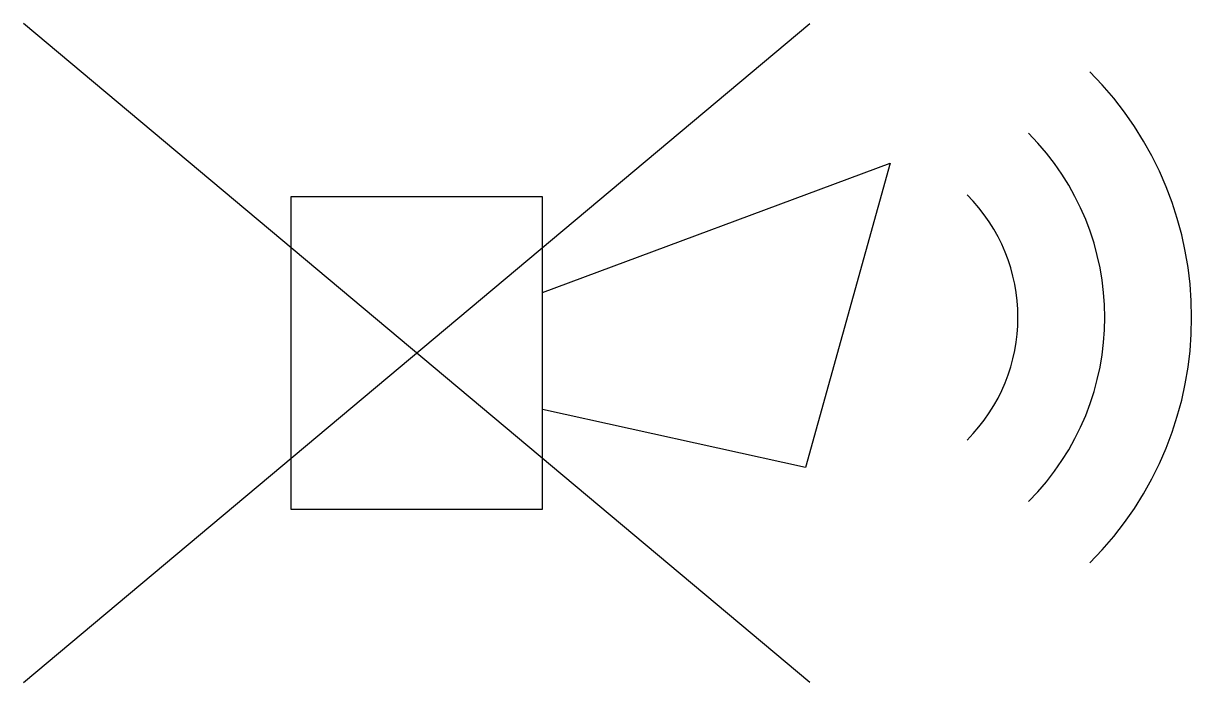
# Model space of a CAD drawing. Extents: x -2.26 to 4.46, y -1.9 to 1.9.
import ezdxf

# ---------------------------------------------------------------- set-up
doc = ezdxf.new("R2010")
doc.units = 0

msp = doc.modelspace()

# ---------------------------------------------------------------- linework, layer by layer
for p, q in [((-2.2636, -1.8994), (2.2636, 1.8994)), ((2.2636, -1.8994), (-2.2636, 1.8994))]:
    msp.add_line(p, q)
for points in [[(0.7245, 0.3479), (2.7255, 1.0943), (2.2387, -0.6591), (0.7245, -0.3263)], [(-0.7245, -0.899), (0.7245, -0.899), (0.7245, 0.899), (-0.7245, 0.899)]]:
    msp.add_lwpolyline(points, close=True)
for radius in [2, 1.5, 1]:
    msp.add_arc((2.4618, 0.2051), radius, 315, 45)

doc.saveas('drawing.dxf')
